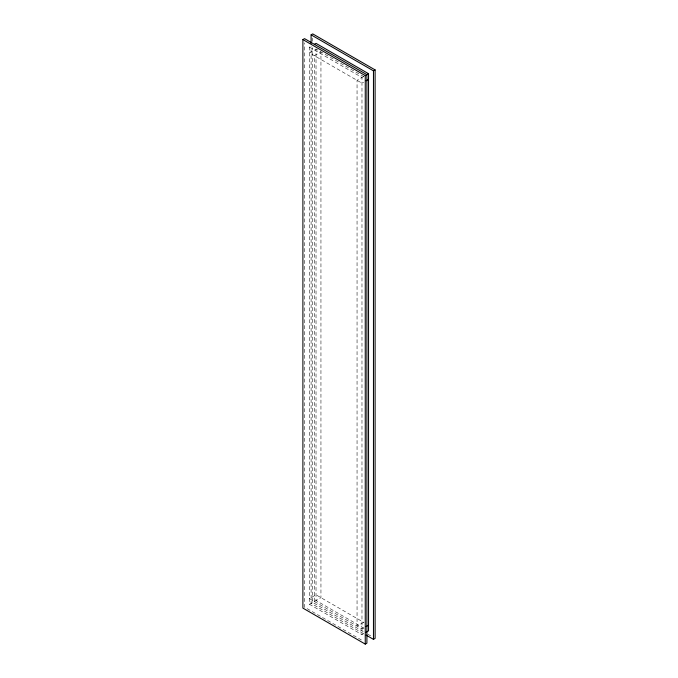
<?xml version="1.0" encoding="UTF-8"?>
<svg xmlns="http://www.w3.org/2000/svg" width="678" height="678" viewBox="0 0 678 678"><rect width="100%" height="100%" fill="white"/><g stroke="black" fill="none" stroke-linecap="round" stroke-linejoin="round"><path stroke-width="0.51" stroke-dasharray="3.39 2.54" d="M363.62 633.676L361.976 634.625L309.456 604.301L309.456 47.163L311.1 46.214M364.01 76.767L316.024 49.062L309.456 52.85L361.976 83.174L363.62 82.224M363.62 76.538L357.052 80.326L357.052 626.099L363.62 622.311M309.456 604.301L320.948 597.674L320.948 51.901L314.38 55.689L314.38 601.462M363.62 627.989L361.976 628.938L309.456 598.623L316.024 594.826L364.01 622.54M309.456 47.163L361.976 77.487L361.976 634.625M364.01 628.218L316.024 600.513L316.024 49.062M363.179 631.532L312.744 602.411L312.744 47.663M367.764 634.176L371.434 636.295M363.374 633.54L311.1 603.361L311.1 46.494M361.399 639.973L304.532 607.149L304.532 42.875M312.744 38.138L312.744 41.307"/><path stroke-width="1.02" d="M302.897 39.587L304.532 38.638L366.9 74.639L366.9 643.151L365.256 644.1L302.897 608.098L302.897 39.587L365.256 75.589L368.544 73.699L368.544 630.837L366.078 632.252M311.1 43.316L311.1 34.849L312.744 33.9L375.104 69.902L375.104 638.413L373.468 639.362L366.128 635.125M314.38 44.324L316.024 43.375L368.544 73.699M311.1 34.849L373.468 70.851L375.104 69.902M366.078 80.801L368.544 79.377M366.078 626.574L368.544 625.15M373.468 70.851L373.468 639.362M365.256 75.589L365.256 644.1"/></g></svg>
